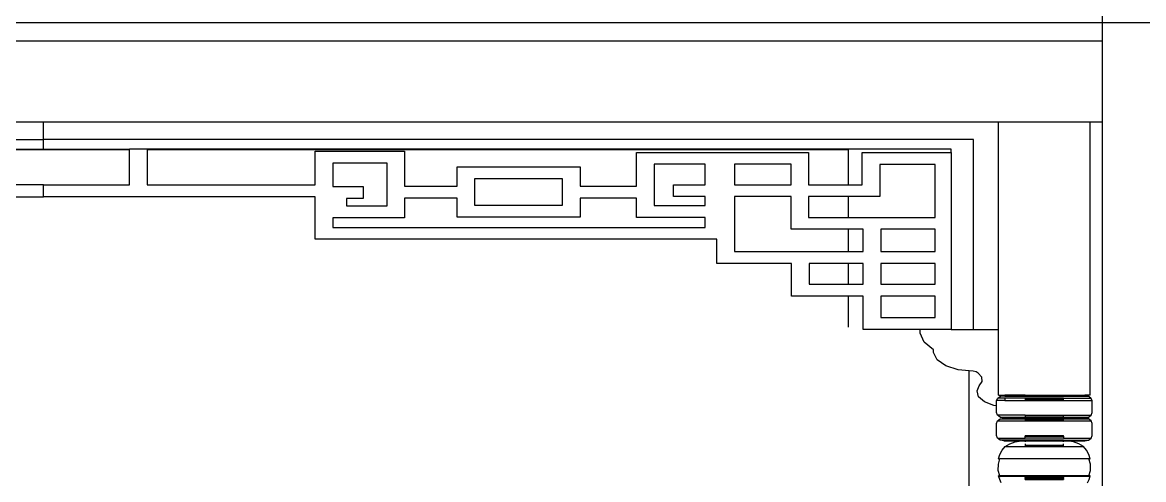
# Model space of a CAD drawing. Extents: x -24961 to 905641, y -154323 to 635957.
# Drawn here: x 425929 to 428135, y -140608 to -139708 of the extents above; entities that cross this region are included whole.
import ezdxf

# ---------------------------------------------------------------- set-up
doc = ezdxf.new("R2010")
doc.units = 0
doc.header["$LTSCALE"] = 1000
doc.header["$MEASUREMENT"] = 0
doc.layers.add('DOTE', color=1, linetype='Continuous')
doc.layers.add('窗', color=154, linetype='Continuous')

msp = doc.modelspace()

# ---------------------------------------------------------------- linework, layer by layer
for p, q in [((428053.6, -139584.5), (428053.6, -139744.5)), ((428053.6, -139744.5), (402953.6, -139744.5)), ((428053.6, -139744.5), (428053.6, -139904.5)), ((425969.8, -139904.5), (424093.6, -139904.5)), ((425969.8, -139938.6), (425969.8, -139904.5)), ((427849.6, -139904.5), (425969.8, -139904.5)), ((427849.6, -140312.1), (427849.6, -139904.5)), ((428029.6, -139904.5), (427849.6, -139904.5)), ((428029.6, -140441.6), (428029.6, -139904.5)), ((428053.6, -139904.5), (428029.6, -139904.5)), ((428053.6, -139904.5), (428053.6, -140934.1)), ((424139.8, -139938.6), (425969.8, -139938.6)), ((425969.8, -139957.4), (425969.8, -139938.6)), ((427799.9, -139938.6), (425969.8, -139938.6)), ((427799.9, -140312.1), (427799.9, -139938.6)), ((425800.2, -139957.4), (425969.8, -139957.4)), ((425800.2, -139957.9), (426139.4, -139957.9)), ((425969.8, -139957.4), (426139.4, -139957.4)), ((426139.4, -139957.9), (426139.4, -139957.4)), ((426173.8, -139957.4), (426139.4, -139957.4)), ((426139.4, -140027.3), (426139.4, -139957.9)), ((426173.8, -139957.4), (426173.8, -139957.9)), ((427553.6, -139957.4), (426173.8, -139957.4)), ((426173.8, -139957.9), (427553.6, -139957.9)), ((426173.8, -139957.9), (426173.8, -140027.3)), ((426504.8, -139961.5), (426680.5, -139961.5)), ((426504.8, -140027.3), (426504.8, -139961.5)), ((426680.5, -139961.5), (426680.5, -140030.1)), ((427553.6, -139957.4), (427553.6, -139957.9)), ((427756, -139957.4), (427553.6, -139957.4)), ((427553.6, -139957.9), (427553.6, -140027.2)), ((427756, -139964.2), (427756, -139957.4)), ((426539.2, -139984.9), (426539.2, -140030.9)), ((426646.2, -139984.9), (426539.2, -139984.9)), ((426646.2, -140069), (426646.2, -139984.9)), ((427137.2, -139963.7), (427475.7, -139963.7)), ((427137.2, -140030.1), (427137.2, -139963.7)), ((427475.7, -139963.7), (427475.7, -140027.2)), ((427581.4, -139964.2), (427756, -139964.2)), ((427581.4, -140027.2), (427581.4, -139964.2)), ((427756, -139964.2), (427756, -140312.1)), ((426783.9, -139992.4), (427026, -139992.4)), ((426783.9, -140030.1), (426783.9, -139992.4)), ((427026, -139992.4), (427026, -140030.1)), ((427171.5, -139987.1), (427171.5, -140068.4)), ((427271.9, -139987.1), (427171.5, -139987.1)), ((427271.9, -140027.2), (427271.9, -139987.1)), ((427329.7, -139987.1), (427329.7, -140027.2)), ((427441.4, -139987.1), (427329.7, -139987.1)), ((427441.4, -140027.2), (427441.4, -139987.1)), ((427615.8, -139987.7), (427615.8, -140050.6)), ((427725, -139987.7), (427615.8, -139987.7)), ((427725, -140091.6), (427725, -139987.7)), ((425969.8, -140027.3), (425800.2, -140027.3)), ((425969.8, -140027.3), (426139.4, -140027.3)), ((425969.8, -140050.8), (425969.8, -140027.3)), ((426173.8, -140027.3), (426504.8, -140027.3)), ((426818.2, -140015.9), (426818.2, -140067.7)), ((426991.7, -140015.9), (426818.2, -140015.9)), ((426991.7, -140067.7), (426991.7, -140015.9)), ((427209.5, -140027.2), (427271.9, -140027.2)), ((427209.5, -140050.6), (427209.5, -140027.2)), ((427329.7, -140027.2), (427441.4, -140027.2)), ((427475.7, -140027.2), (427553.6, -140027.2)), ((427553.6, -140027.2), (427581.4, -140027.2)), ((425434.8, -140050.8), (425969.8, -140050.8)), ((426504.8, -140050.8), (425969.8, -140050.8)), ((426504.8, -140134.6), (426504.8, -140050.8)), ((426539.2, -140030.9), (426599.2, -140030.9)), ((426599.2, -140030.9), (426599.2, -140054.3)), ((426680.5, -140030.1), (426783.9, -140030.1)), ((427026, -140030.1), (427137.2, -140030.1)), ((427271.9, -140050.6), (427209.5, -140050.6)), ((427271.9, -140068.4), (427271.9, -140050.6)), ((427329.7, -140050.6), (427329.7, -140159)), ((427441.4, -140050.6), (427329.7, -140050.6)), ((427441.4, -140115), (427441.4, -140050.6)), ((427475.7, -140050.6), (427475.7, -140091.6)), ((427553.6, -140050.6), (427475.7, -140050.6)), ((427553.6, -140050.6), (427553.6, -140091.6)), ((427615.8, -140050.6), (427553.6, -140050.6)), ((426566.3, -140054.3), (426566.3, -140069)), ((426599.2, -140054.3), (426566.3, -140054.3)), ((426566.3, -140069), (426646.2, -140069)), ((426680.5, -140053.5), (426680.5, -140092.5)), ((426783.9, -140053.5), (426680.5, -140053.5)), ((426783.9, -140091.2), (426783.9, -140053.5)), ((426818.2, -140067.7), (426991.7, -140067.7)), ((427026, -140053.5), (427026, -140091.2)), ((427137.2, -140053.5), (427026, -140053.5)), ((427137.2, -140091.8), (427137.2, -140053.5)), ((427171.5, -140068.4), (427271.9, -140068.4)), ((426539.2, -140092.5), (426539.2, -140111.2)), ((426680.5, -140092.5), (426539.2, -140092.5)), ((427026, -140091.2), (426783.9, -140091.2)), ((427271.9, -140091.8), (427137.2, -140091.8)), ((427271.9, -140111.2), (427271.9, -140091.8)), ((427475.7, -140091.6), (427553.6, -140091.6)), ((427553.6, -140091.6), (427725, -140091.6)), ((426539.2, -140111.2), (427271.9, -140111.2)), ((427553.6, -140115), (427441.4, -140115)), ((427553.6, -140115), (427553.6, -140159)), ((427583.2, -140115), (427553.6, -140115)), ((427583.2, -140159), (427583.2, -140115)), ((427617.5, -140115), (427617.5, -140159)), ((427725, -140115), (427617.5, -140115)), ((427725, -140159), (427725, -140115)), ((427295.4, -140134.6), (426504.8, -140134.6)), ((427295.4, -140182.5), (427295.4, -140134.6)), ((427329.7, -140159), (427553.6, -140159)), ((427553.6, -140159), (427583.2, -140159)), ((427617.5, -140159), (427725, -140159)), ((427442.3, -140182.5), (427295.4, -140182.5)), ((427442.3, -140246.6), (427442.3, -140182.5)), ((427476.6, -140182.5), (427476.6, -140223.1)), ((427553.6, -140182.5), (427476.6, -140182.5)), ((427553.6, -140182.5), (427553.6, -140223.1)), ((427583.2, -140182.5), (427553.6, -140182.5)), ((427583.2, -140223.1), (427583.2, -140182.5)), ((427617.5, -140182.5), (427617.5, -140223.1)), ((427725, -140182.5), (427617.5, -140182.5)), ((427725, -140223.1), (427725, -140182.5)), ((427476.6, -140223.1), (427553.6, -140223.1)), ((427553.6, -140223.1), (427583.2, -140223.1)), ((427617.5, -140223.1), (427725, -140223.1)), ((427553.6, -140246.6), (427442.3, -140246.6)), ((427583.2, -140246.6), (427553.6, -140246.6)), ((427553.6, -140246.6), (427553.6, -140257.9)), ((427583.2, -140312.1), (427583.2, -140246.6)), ((427617.5, -140246.6), (427617.5, -140288.3)), ((427725, -140246.6), (427617.5, -140246.6)), ((427725, -140288.3), (427725, -140246.6)), ((427617.5, -140288.3), (427725, -140288.3)), ((427695.5, -140312.1), (427583.2, -140312.1)), ((427695.2, -140319.4), (427695.5, -140312.1)), ((427756, -140312.1), (427695.5, -140312.1)), ((427756, -140312.1), (427799.9, -140312.1)), ((427799.9, -140312.1), (427849.6, -140312.1)), ((427849.6, -140441.6), (427849.6, -140312.1)), ((427703, -140337.1), (427695.2, -140319.4)), ((427721.7, -140352.4), (427703, -140337.1)), ((427721.5, -140357.4), (427721.7, -140352.4)), ((427728.5, -140372), (427721.5, -140357.4)), ((427745.4, -140384), (427728.5, -140372)), ((427769.7, -140391.6), (427745.4, -140384)), ((427791.6, -140393.4), (427769.7, -140391.6)), ((427791.6, -140934.1), (427791.6, -140393.4)), ((427799.6, -140394.1), (427791.6, -140393.4)), ((427805.7, -140395.7), (427799.6, -140394.1)), ((427809.3, -140398), (427805.7, -140395.7)), ((427816.3, -140405.9), (427809.3, -140398)), ((427807.2, -140432.7), (427811.3, -140423)), ((427811.3, -140423), (427817.1, -140414.7)), ((427817.1, -140414.7), (427816.3, -140405.9)), ((427810.3, -140444.5), (427807.2, -140432.7)), ((427821.8, -140454.8), (427810.3, -140444.5)), ((427845.5, -140452.1), (427848.2, -140447.2)), ((427848.2, -140447.2), (427853.1, -140443.6)), ((427861.7, -140447.2), (427848.2, -140447.2)), ((427849.6, -140441.6), (427859.7, -140441.6)), ((427853.1, -140443.6), (427859.7, -140441.6)), ((427861.7, -140443.6), (427853.1, -140443.6)), ((427859.7, -140441.6), (427861.7, -140441.6)), ((427861.7, -140441.6), (427861.7, -140443.6)), ((427902.1, -140441.6), (427861.7, -140441.6)), ((427861.7, -140443.6), (427902.1, -140443.6)), ((427861.7, -140447.2), (427861.7, -140452.1)), ((427902.1, -140447.2), (427861.7, -140447.2)), ((427902.1, -140441.6), (427902.1, -140443.6)), ((427902.1, -140441.6), (427977.1, -140441.6)), ((427902.1, -140443.6), (427977.1, -140443.6)), ((427902.1, -140447.2), (427902.1, -140447.7)), ((427977.1, -140447.2), (427902.1, -140447.2)), ((427902.1, -140447.7), (427977.1, -140447.7)), ((427902.1, -140447.7), (427902.1, -140449.4)), ((427977.1, -140443.6), (427977.1, -140441.6)), ((427977.1, -140441.6), (428019.5, -140441.6)), ((427977.1, -140443.6), (428026.1, -140443.6)), ((427977.1, -140447.7), (427977.1, -140447.2)), ((427977.1, -140447.2), (428031, -140447.2)), ((427977.1, -140449.4), (427977.1, -140447.7)), ((428026.1, -140443.6), (428019.5, -140441.6)), ((428029.6, -140441.6), (428019.5, -140441.6)), ((428031, -140447.2), (428026.1, -140443.6)), ((428033.7, -140452.1), (428031, -140447.2)), ((427839.9, -140461.9), (427821.8, -140454.8)), ((427845.5, -140462.6), (427839.9, -140461.9)), ((427845.5, -140462.6), (427845.5, -140452.1)), ((427861.7, -140452.1), (427845.5, -140452.1)), ((427845.5, -140475.7), (427845.5, -140462.6)), ((427861.7, -140452.1), (427902.1, -140452.1)), ((427902.1, -140449.4), (427977.1, -140449.4)), ((427902.1, -140449.4), (427902.1, -140452.1)), ((427902.1, -140452.1), (427977.1, -140452.1)), ((427977.1, -140452.1), (427977.1, -140449.4)), ((427977.1, -140452.1), (428033.7, -140452.1)), ((428033.7, -140475.7), (428033.7, -140452.1)), ((427847.7, -140480.9), (427845.5, -140475.7)), ((427845.5, -140496.9), (427847.6, -140491.7)), ((427847.6, -140491.7), (427852.6, -140487.9)), ((427847.6, -140491.7), (427902.1, -140491.7)), ((427852.7, -140484.7), (427847.7, -140480.9)), ((427902.1, -140480.9), (427847.7, -140480.9)), ((427852.6, -140487.9), (427859.7, -140486.4)), ((427852.6, -140487.9), (427902.1, -140487.9)), ((427859.7, -140486.4), (427852.7, -140484.7)), ((427852.7, -140484.7), (427902.1, -140484.7)), ((427902.1, -140486.4), (427859.7, -140486.4)), ((427902.1, -140480.9), (427902.1, -140480.9)), ((427902.1, -140480.9), (427977.1, -140480.9)), ((427902.1, -140480.9), (427902.1, -140483.8)), ((427902.1, -140480.9), (427977.1, -140480.9)), ((427902.1, -140483.8), (427977.1, -140483.8)), ((427902.1, -140483.8), (427902.1, -140484.7)), ((427902.1, -140484.7), (427977.1, -140484.7)), ((427902.1, -140486.4), (427902.1, -140487.9)), ((427977.1, -140486.4), (427902.1, -140486.4)), ((427902.1, -140487.9), (427902.1, -140489.5)), ((427902.1, -140487.9), (427977.1, -140487.9)), ((427902.1, -140489.5), (427977.1, -140489.5)), ((427902.1, -140489.5), (427902.1, -140491.7)), ((427902.1, -140491.7), (427977.1, -140491.7)), ((427977.1, -140480.9), (427977.1, -140480.9)), ((427977.1, -140483.8), (427977.1, -140480.9)), ((427977.1, -140480.9), (428031.6, -140480.9)), ((427977.1, -140484.7), (427977.1, -140483.8)), ((427977.1, -140484.7), (428026.5, -140484.7)), ((427977.1, -140487.9), (427977.1, -140486.4)), ((427977.1, -140486.4), (428019.5, -140486.4)), ((427977.1, -140489.5), (427977.1, -140487.9)), ((427977.1, -140487.9), (428026.6, -140487.9)), ((427977.1, -140491.7), (427977.1, -140489.5)), ((427977.1, -140491.7), (428031.6, -140491.7)), ((428019.5, -140486.4), (428026.5, -140484.7)), ((428026.6, -140487.9), (428019.5, -140486.4)), ((428026.5, -140484.7), (428031.6, -140480.9)), ((428031.6, -140491.7), (428026.6, -140487.9)), ((428031.6, -140480.9), (428033.7, -140475.7)), ((428033.7, -140496.9), (428031.6, -140491.7)), ((427845.5, -140520.6), (427845.5, -140496.9)), ((428033.7, -140520.6), (428033.7, -140496.9)), ((427847.5, -140525.9), (427845.5, -140520.6)), ((427852.5, -140529.7), (427847.5, -140525.9)), ((427847.5, -140525.9), (427902.1, -140525.9)), ((427859.7, -140531.2), (427852.5, -140529.7)), ((427902.1, -140529.7), (427852.5, -140529.7)), ((427859.7, -140531.2), (427894, -140531.2)), ((427862.3, -140542.2), (427871.7, -140536.9)), ((427871.7, -140536.9), (427882.4, -140533.2)), ((427882.4, -140533.2), (427894, -140531.2)), ((427894, -140531.2), (427902.1, -140531.2)), ((427902.1, -140520.6), (427902.1, -140521)), ((427902.1, -140521), (427977.1, -140521)), ((427902.1, -140521), (427902.1, -140522)), ((427902.1, -140522), (427977.1, -140522)), ((427902.1, -140522), (427902.1, -140522.1)), ((427902.1, -140525.9), (427902.1, -140522.1)), ((427902.1, -140522.1), (427977.1, -140522.1)), ((427977.1, -140525.9), (427902.1, -140525.9)), ((427902.1, -140529.7), (427902.1, -140530.8)), ((427977.1, -140529.7), (427902.1, -140529.7)), ((427902.1, -140530.8), (427977.1, -140530.8)), ((427902.1, -140530.8), (427902.1, -140531.2)), ((427902.1, -140531.2), (427902.1, -140533.2)), ((427902.1, -140531.2), (427977.1, -140531.2)), ((427902.1, -140536.9), (427902.1, -140540.1)), ((427977.1, -140521), (427977.1, -140520.6)), ((427977.1, -140522), (427977.1, -140521)), ((427977.1, -140522.1), (427977.1, -140522)), ((427977.1, -140522.1), (427977.1, -140525.9)), ((427977.1, -140525.9), (428031.8, -140525.9)), ((427977.1, -140530.8), (427977.1, -140529.7)), ((427977.1, -140529.7), (428026.7, -140529.7)), ((427977.1, -140531.2), (427977.1, -140530.8)), ((427977.1, -140533.2), (427977.1, -140531.2)), ((427977.1, -140531.2), (427985.2, -140531.2)), ((427977.1, -140540.1), (427977.1, -140536.9)), ((427996.8, -140533.2), (427985.2, -140531.2)), ((427985.2, -140531.2), (428019.5, -140531.2)), ((428007.5, -140536.9), (427996.8, -140533.2)), ((428016.9, -140542.2), (428007.5, -140536.9)), ((428019.5, -140531.2), (428026.7, -140529.7)), ((428026.7, -140529.7), (428031.8, -140525.9)), ((428031.8, -140525.9), (428033.7, -140520.6)), ((427849.4, -140566.7), (427852.3, -140558.1)), ((427852.3, -140558.1), (427856.6, -140549.9)), ((427856.6, -140549.9), (427862.3, -140542.2)), ((427862.3, -140542.2), (427902.1, -140542.2)), ((427902.1, -140540.1), (427977.1, -140540.1)), ((427902.1, -140540.1), (427902.1, -140542.2)), ((427902.1, -140542.2), (427977.1, -140542.2)), ((427977.1, -140542.2), (427977.1, -140540.1)), ((427977.1, -140542.2), (428016.9, -140542.2)), ((428022.6, -140549.9), (428016.9, -140542.2)), ((428026.9, -140558.1), (428022.6, -140549.9)), ((428029.8, -140566.7), (428026.9, -140558.1)), ((427848.9, -140589.5), (427849.1, -140577)), ((427849.1, -140577), (427852.3, -140566.7)), ((427849.4, -140566.7), (427852.3, -140566.7)), ((428026.9, -140566.7), (427852.3, -140566.7)), ((428030.1, -140577), (428026.9, -140566.7)), ((428026.9, -140566.7), (428029.8, -140566.7)), ((428030.3, -140589.5), (428030.1, -140577)), ((427852, -140600.3), (427848.9, -140589.5)), ((427852, -140600.3), (427849.4, -140600.3)), ((427849.4, -140600.3), (427852.4, -140601.8)), ((427851.7, -140607.2), (427849.4, -140600.3)), ((427852.4, -140601.8), (427852, -140600.3)), ((428027.3, -140600.3), (427852, -140600.3)), ((427902.1, -140601.8), (427852.4, -140601.8)), ((427902.1, -140601.8), (427902.1, -140602.6)), ((427977.1, -140601.8), (427902.1, -140601.8)), ((427902.1, -140602.6), (427977.1, -140602.6)), ((427902.1, -140602.6), (427977.1, -140602.6)), ((427902.1, -140602.6), (427902.1, -140603.3)), ((427902.1, -140602.6), (427902.1, -140602.6)), ((427977.1, -140602.6), (427977.1, -140601.8)), ((428026.8, -140601.8), (427977.1, -140601.8)), ((427977.1, -140603.3), (427977.1, -140602.6)), ((427977.1, -140602.6), (427977.1, -140602.6)), ((428029.8, -140600.3), (428026.8, -140601.8)), ((428026.8, -140601.8), (428027.3, -140600.3)), ((428027.3, -140600.3), (428030.3, -140589.5)), ((428029.8, -140600.3), (428027.3, -140600.3)), ((428027.6, -140607.2), (428029.8, -140600.3)), ((427854.6, -140613.9), (427851.7, -140607.2)), ((427902.1, -140603.3), (427977.1, -140603.3)), ((427902.1, -140603.3), (427902.1, -140603.4)), ((427902.1, -140603.4), (427977.1, -140603.4)), ((427902.1, -140604.2), (427902.1, -140603.4)), ((427902.1, -140604.2), (427977.1, -140604.2)), ((427902.1, -140604.2), (427902.1, -140605.1)), ((427902.1, -140605.1), (427977.1, -140605.1)), ((427902.1, -140605.1), (427902.1, -140605.4)), ((427902.1, -140605.4), (427977.1, -140605.4)), ((427902.1, -140606), (427902.1, -140605.4)), ((427902.1, -140606), (427977.1, -140606)), ((427902.1, -140606.3), (427902.1, -140606)), ((427902.1, -140606.3), (427977.1, -140606.3)), ((427902.1, -140607), (427902.1, -140606.3)), ((427902.1, -140607), (427977.1, -140607)), ((427902.1, -140607.1), (427902.1, -140607)), ((427902.1, -140607.1), (427977.1, -140607.1)), ((427902.1, -140607.1), (427902.1, -140607.2)), ((427977.1, -140603.4), (427977.1, -140603.3)), ((427977.1, -140603.4), (427977.1, -140604.2)), ((427977.1, -140605.1), (427977.1, -140604.2)), ((427977.1, -140605.4), (427977.1, -140605.1)), ((427977.1, -140605.4), (427977.1, -140606)), ((427977.1, -140606), (427977.1, -140606.3)), ((427977.1, -140606.3), (427977.1, -140607)), ((427977.1, -140607), (427977.1, -140607.1)), ((427977.1, -140607.2), (427977.1, -140607.1)), ((428024.6, -140613.9), (428027.6, -140607.2))]:
    msp.add_line(p, q)
at = {"layer": 'DOTE'}
msp.add_line((393730.1, -139707.9), (442830.8, -139707.9), dxfattribs=at)
at = {"layer": '窗'}
msp.add_line((427553.6, -140257.9), (427553.6, -140307.9), dxfattribs=at)

doc.saveas('drawing.dxf')
